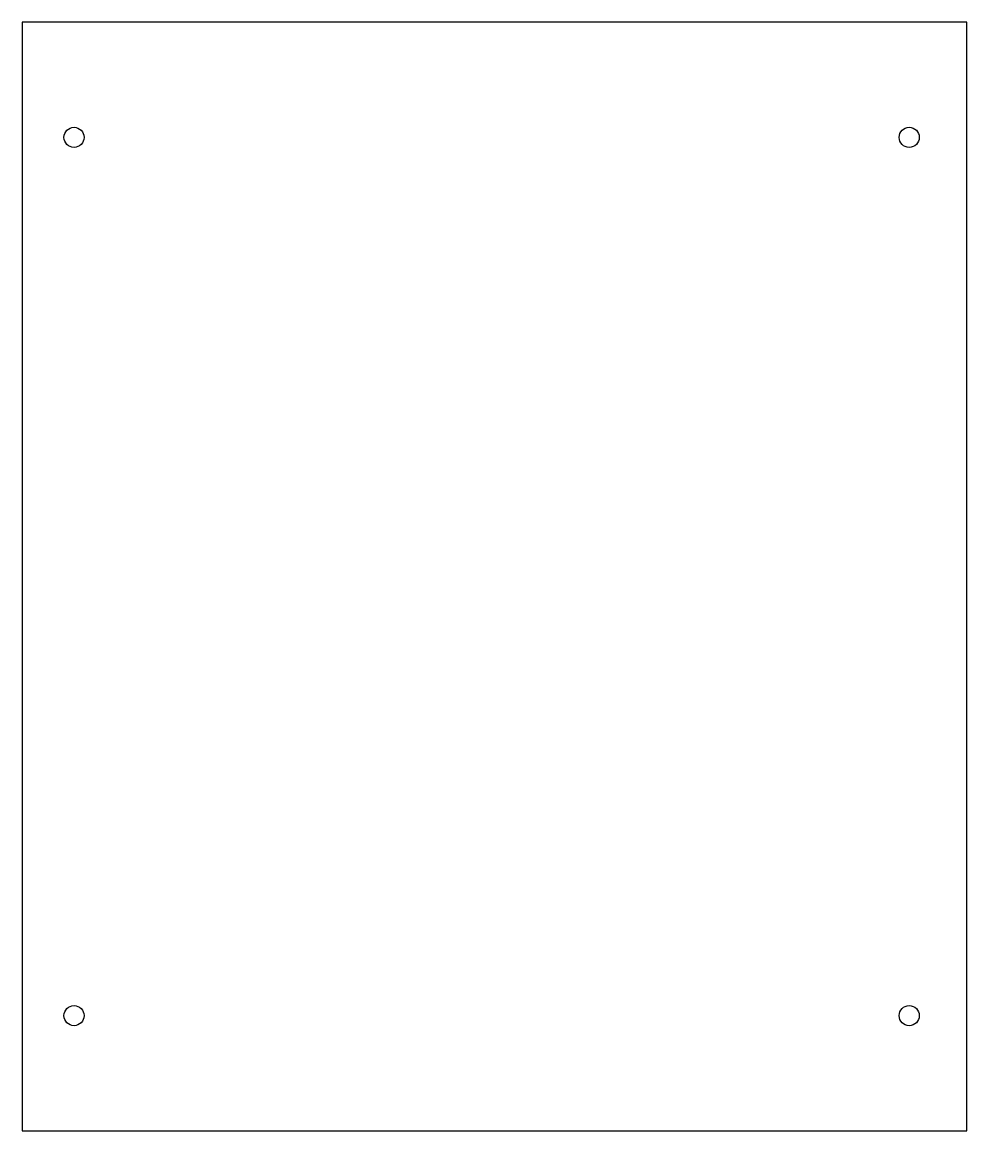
# Model space of a CAD drawing. Header units: millimetres. Extents: x -1138 to -810, y 40 to 425.
import ezdxf

# ---------------------------------------------------------------- set-up
doc = ezdxf.new("R2010")
doc.units = ezdxf.units.MM
doc.layers.get('0').update_dxf_attribs({"linetype": 'CONTINUOUS'})

msp = doc.modelspace()

# ---------------------------------------------------------------- linework, layer by layer
msp.add_lwpolyline([(-1137.66, 40), (-809.66, 40), (-809.66, 425), (-1137.66, 425)], close=True)
for centre in [(-1119.66, 385), (-829.66, 385), (-1119.66, 80), (-829.66, 80)]:
    msp.add_circle(centre, 3.5)

doc.saveas('drawing.dxf')
